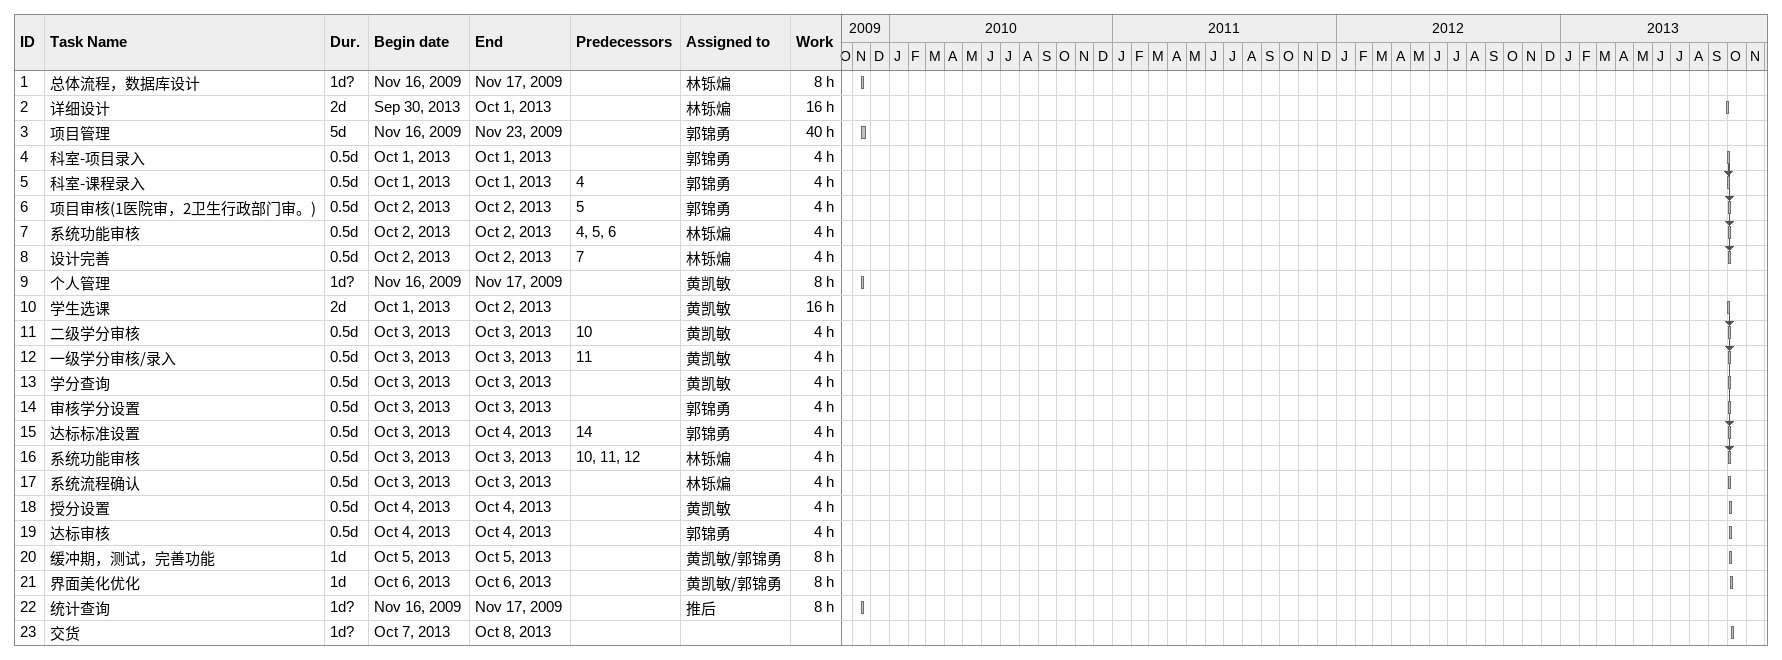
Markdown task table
| ID | Task | Duration | Start | Finish | Predecessors | Resources | Work (h) |
|---|---|---|---|---|---|---|---|
| 1 | 总体流程，数据库设计 | 1d? | 2009-11-16 | 2009-11-17 |  | 林铄煸 | 8 |
| 2 | 详细设计 | 2d | 2013-09-30 | 2013-10-01 |  | 林铄煸 | 16 |
| 3 | 项目管理 | 5d | 2009-11-16 | 2009-11-23 |  | 郭锦勇 | 40 |
| 4 | 科室-项目录入 | 0.5d | 2013-10-01 | 2013-10-01 |  | 郭锦勇 | 4 |
| 5 | 科室-课程录入 | 0.5d | 2013-10-01 | 2013-10-01 | 4 | 郭锦勇 | 4 |
| 6 | 项目审核(1医院审，2卫生行政部门审。) | 0.5d | 2013-10-02 | 2013-10-02 | 5 | 郭锦勇 | 4 |
| 7 | 系统功能审核 | 0.5d | 2013-10-02 | 2013-10-02 | 4, 5, 6 | 林铄煸 | 4 |
| 8 | 设计完善 | 0.5d | 2013-10-02 | 2013-10-02 | 7 | 林铄煸 | 4 |
| 9 | 个人管理 | 1d? | 2009-11-16 | 2009-11-17 |  | 黄凯敏 | 8 |
| 10 | 学生选课 | 2d | 2013-10-01 | 2013-10-02 |  | 黄凯敏 | 16 |
| 11 | 二级学分审核 | 0.5d | 2013-10-03 | 2013-10-03 | 10 | 黄凯敏 | 4 |
| 12 | 一级学分审核/录入 | 0.5d | 2013-10-03 | 2013-10-03 | 11 | 黄凯敏 | 4 |
| 13 | 学分查询 | 0.5d | 2013-10-03 | 2013-10-03 |  | 黄凯敏 | 4 |
| 14 | 审核学分设置 | 0.5d | 2013-10-03 | 2013-10-03 |  | 郭锦勇 | 4 |
| 15 | 达标标准设置 | 0.5d | 2013-10-03 | 2013-10-04 | 14 | 郭锦勇 | 4 |
| 16 | 系统功能审核 | 0.5d | 2013-10-03 | 2013-10-03 | 10, 11, 12 | 林铄煸 | 4 |
| 17 | 系统流程确认 | 0.5d | 2013-10-03 | 2013-10-03 |  | 林铄煸 | 4 |
| 18 | 授分设置 | 0.5d | 2013-10-04 | 2013-10-04 |  | 黄凯敏 | 4 |
| 19 | 达标审核 | 0.5d | 2013-10-04 | 2013-10-04 |  | 郭锦勇 | 4 |
| 20 | 缓冲期，测试，完善功能 | 1d | 2013-10-05 | 2013-10-05 |  | 黄凯敏/郭锦勇 | 8 |
| 21 | 界面美化优化 | 1d | 2013-10-06 | 2013-10-06 |  | 黄凯敏/郭锦勇 | 8 |
| 22 | 统计查询 | 1d? | 2009-11-16 | 2009-11-17 |  | 推后 | 8 |
| 23 | 交货 | 1d? | 2013-10-07 | 2013-10-08 |  |  |  |
